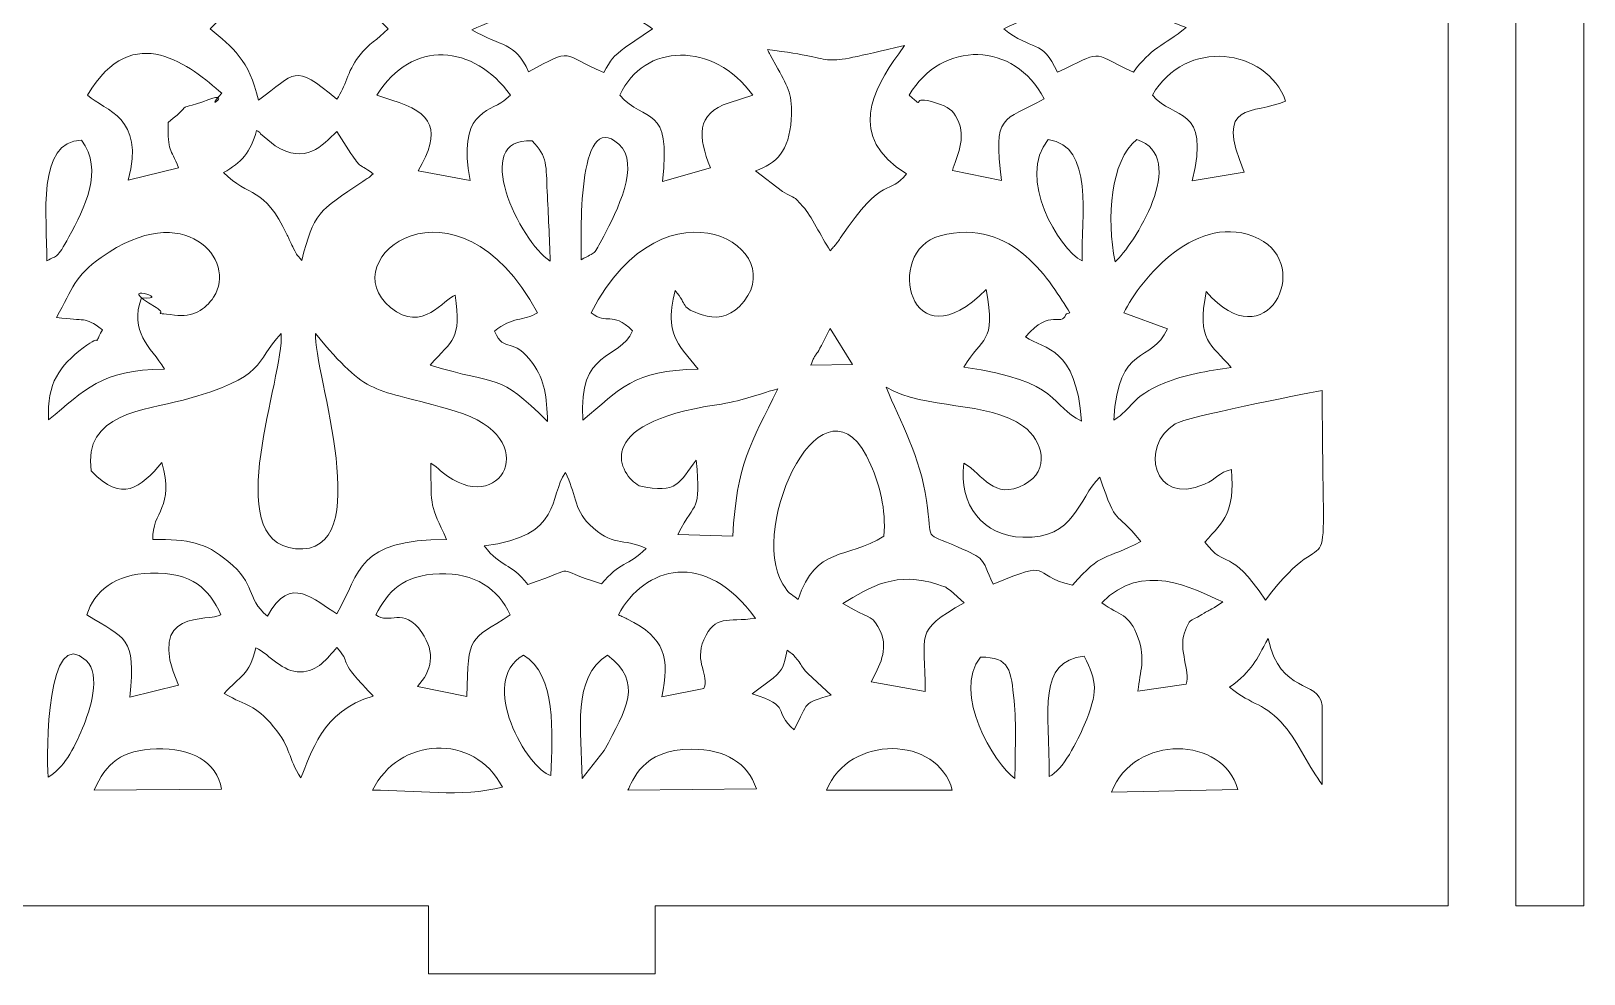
# Model space of a CAD drawing. Header units: millimetres. Extents: x -160 to 119, y -234 to 109.
# Drawn here: x 50.5 to 119, y -80.4 to -38.8 of the extents above; entities that cross this region are included whole.
import ezdxf

# ---------------------------------------------------------------- set-up
doc = ezdxf.new("R2010")
doc.units = ezdxf.units.MM
doc.header["$MEASUREMENT"] = 0
doc.layers.add('layer 1', color=7, linetype='Continuous')

msp = doc.modelspace()

# ---------------------------------------------------------------- linework, layer by layer
at = {"layer": 'layer 1', "color": 250, "lineweight": 20}
msp.add_open_spline([(-17.9581, 12.5532), (-17.9581, 12.5532), (119.0419, 12.5532), (119.0419, 12.5532), (119.0419, 12.5532), (119.0419, 12.5532), (119.0419, -77.4468), (119.0419, -77.4468), (119.0419, -77.4468), (119.0419, -77.4468), (116.0419, -77.4468), (116.0419, -77.4468), (116.0419, -77.4468), (116.0419, -77.4468), (116.0419, -32.5468), (116.0419, -32.5468), (116.0419, -32.5468), (116.0419, -32.5468), (113.0419, -32.5468), (113.0419, -32.5468), (113.0419, -32.5468), (113.0419, -32.5468), (113.0419, -77.4468), (113.0419, -77.4468), (113.0419, -77.4468), (113.0419, -77.4468), (78.0419, -77.4468), (78.0419, -77.4468), (78.0419, -77.4468), (78.0419, -77.4468), (78.0419, -80.4468), (78.0419, -80.4468), (78.0419, -80.4468), (78.0419, -80.4468), (68.0419, -80.4468), (68.0419, -80.4468), (68.0419, -80.4468), (68.0419, -80.4468), (68.0419, -77.4468), (68.0419, -77.4468), (68.0419, -77.4468), (68.0419, -77.4468), (33.0419, -77.4468), (33.0419, -77.4468), (33.0419, -77.4468), (33.0419, -77.4468), (33.0419, -80.4468), (33.0419, -80.4468), (33.0419, -80.4468), (33.0419, -80.4468), (23.0419, -80.4468), (23.0419, -80.4468), (23.0419, -80.4468), (23.0419, -80.4468), (23.0419, -77.4468), (23.0419, -77.4468), (23.0419, -77.4468), (23.0419, -77.4468), (-11.9581, -77.4468), (-11.9581, -77.4468), (-11.9581, -77.4468), (-11.9581, -77.4468), (-11.9581, -32.5468), (-11.9581, -32.5468), (-11.9581, -32.5468), (-11.9581, -32.5468), (-14.9581, -32.5468), (-14.9581, -32.5468), (-14.9581, -32.5468), (-14.9581, -32.5468), (-14.9581, -77.4468), (-14.9581, -77.4468), (-14.9581, -77.4468), (-14.9581, -77.4468), (-17.9581, -77.4468), (-17.9581, -77.4468), (-17.9581, -77.4468), (-17.9581, -77.4468), (-17.9581, 12.5532), (-17.9581, 12.5532)], degree=3, knots=[0, 0, 0, 0, 0.047619, 0.047619, 0.047619, 0.047619, 0.0952381, 0.0952381, 0.0952381, 0.0952381, 0.1428571, 0.1428571, 0.1428571, 0.1428571, 0.1904762, 0.1904762, 0.1904762, 0.1904762, 0.2380952, 0.2380952, 0.2380952, 0.2380952, 0.2857143, 0.2857143, 0.2857143, 0.2857143, 0.3333333, 0.3333333, 0.3333333, 0.3333333, 0.3809524, 0.3809524, 0.3809524, 0.3809524, 0.4285714, 0.4285714, 0.4285714, 0.4285714, 0.4761905, 0.4761905, 0.4761905, 0.4761905, 0.5238095, 0.5238095, 0.5238095, 0.5238095, 0.5714286, 0.5714286, 0.5714286, 0.5714286, 0.6190476, 0.6190476, 0.6190476, 0.6190476, 0.6666667, 0.6666667, 0.6666667, 0.6666667, 0.7142857, 0.7142857, 0.7142857, 0.7142857, 0.7619048, 0.7619048, 0.7619048, 0.7619048, 0.8095238, 0.8095238, 0.8095238, 0.8095238, 0.8571429, 0.8571429, 0.8571429, 0.8571429, 0.9047619, 0.9047619, 0.9047619, 0.9047619, 1, 1, 1, 1], dxfattribs=at)
at = {"layer": 'layer 1', "color": 7, "lineweight": 9}
for points, knots in [([(58.3909, -38.7143), (59.3797, -39.5377), (60.1278, -40.1057), (60.5241, -41.8639), (60.5241, -41.8639), (62.205, -40.6815), (62.025, -40.1956), (63.9916, -41.8292), (63.9916, -41.8292), (64.3894, -41.2559), (64.4432, -40.6184), (64.9532, -39.9455), (64.9532, -39.9455), (65.4505, -39.2894), (65.7397, -39.2659), (66.2522, -38.7143), (66.2522, -38.7143), (65.4157, -37.8293), (65.5967, -38.5404), (64.8394, -37.3288), (64.8394, -37.3288), (64.5038, -36.792), (64.3025, -36.1686), (63.9916, -35.6376), (63.9916, -35.6376), (62.0465, -36.9995), (62.5493, -36.962), (60.4333, -35.661), (60.4333, -35.661), (60.1873, -37.2468), (59.2898, -37.863), (58.3909, -38.7143)], [0, 0, 0, 0, 0.1111111, 0.1111111, 0.1111111, 0.1111111, 0.2222222, 0.2222222, 0.2222222, 0.2222222, 0.3333333, 0.3333333, 0.3333333, 0.3333333, 0.4444444, 0.4444444, 0.4444444, 0.4444444, 0.5555556, 0.5555556, 0.5555556, 0.5555556, 0.6666667, 0.6666667, 0.6666667, 0.6666667, 0.7777778, 0.7777778, 0.7777778, 0.7777778, 1, 1, 1, 1]), ([(72.4492, -40.6174), (74.4647, -39.5297), (73.8616, -39.8131), (75.7682, -40.6535), (75.7682, -40.6535), (76.1135, -40.0684), (76.1504, -39.9624), (76.736, -39.523), (76.736, -39.523), (76.736, -39.523), (77.9284, -38.7143), (77.9284, -38.7143), (77.9284, -38.7143), (76.7655, -37.949), (76.3213, -38.015), (75.6052, -36.9223), (75.6052, -36.9223), (74.4478, -37.6575), (73.897, -38.2858), (72.5331, -36.9403), (72.5331, -36.9403), (71.9193, -37.9002), (71.211, -38.2487), (69.9447, -38.7591), (69.9447, -38.7591), (71.2496, -39.523), (71.8712, -39.289), (72.4492, -40.6174)], [0, 0, 0, 0, 0.125, 0.125, 0.125, 0.125, 0.25, 0.25, 0.25, 0.25, 0.375, 0.375, 0.375, 0.375, 0.5, 0.5, 0.5, 0.5, 0.625, 0.625, 0.625, 0.625, 0.75, 0.75, 0.75, 0.75, 1, 1, 1, 1]), ([(95.7993, -40.6393), (97.8647, -39.6983), (97.1177, -39.667), (99.1525, -40.6379), (99.1525, -40.6379), (99.9094, -39.5691), (100.4823, -39.4641), (101.4789, -38.664), (101.4789, -38.664), (99.8855, -38.0369), (99.941, -38.1516), (98.9754, -36.9282), (98.9754, -36.9282), (97.9587, -37.9274), (97.0422, -38.0589), (95.941, -36.9359), (95.941, -36.9359), (95.0366, -38.2671), (94.7044, -38.0695), (93.4353, -38.7143), (93.4353, -38.7143), (94.6816, -39.7608), (95.1215, -39.1048), (95.7993, -40.6393)], [0, 0, 0, 0, 0.1428571, 0.1428571, 0.1428571, 0.1428571, 0.2857143, 0.2857143, 0.2857143, 0.2857143, 0.4285714, 0.4285714, 0.4285714, 0.4285714, 0.5714286, 0.5714286, 0.5714286, 0.5714286, 0.7142857, 0.7142857, 0.7142857, 0.7142857, 1, 1, 1, 1]), ([(52.9884, -41.6488), (53.7692, -42.3712), (55.537, -42.5869), (54.778, -45.4049), (54.778, -45.4049), (54.778, -45.4049), (57.0047, -44.85), (57.0047, -44.85), (57.0047, -44.85), (56.6261, -43.9495), (56.5401, -44.1932), (56.5356, -42.8546), (56.5356, -42.8546), (57.9331, -41.767), (56.5024, -42.4977), (58.3311, -41.8439), (58.3311, -41.8439), (59.4272, -41.4521), (58.0375, -42.4892), (58.9159, -41.561), (58.9159, -41.561), (57.5611, -40.4153), (54.9988, -38.2116), (52.9884, -41.6488)], [0, 0, 0, 0, 0.1428571, 0.1428571, 0.1428571, 0.1428571, 0.2857143, 0.2857143, 0.2857143, 0.2857143, 0.4285714, 0.4285714, 0.4285714, 0.4285714, 0.5714286, 0.5714286, 0.5714286, 0.5714286, 0.7142857, 0.7142857, 0.7142857, 0.7142857, 1, 1, 1, 1]), ([(66.4103, -41.8626), (68.2632, -42.4141), (68.6235, -43.2276), (67.5731, -44.9845), (67.5731, -44.9845), (67.5731, -44.9845), (69.8787, -45.412), (69.8787, -45.412), (69.8787, -45.412), (69.297, -42.4357), (70.6588, -42.3903), (71.367, -41.9001), (71.367, -41.9001), (71.367, -41.9001), (71.6541, -41.6488), (71.6541, -41.6488), (71.6541, -41.6488), (70.0419, -39.417), (67.3032, -39.1379), (65.754, -41.6488), (65.754, -41.6488), (65.754, -41.6488), (66.4103, -41.8626), (66.4103, -41.8626)], [0, 0, 0, 0, 0.1428571, 0.1428571, 0.1428571, 0.1428571, 0.2857143, 0.2857143, 0.2857143, 0.2857143, 0.4285714, 0.4285714, 0.4285714, 0.4285714, 0.5714286, 0.5714286, 0.5714286, 0.5714286, 0.7142857, 0.7142857, 0.7142857, 0.7142857, 1, 1, 1, 1]), ([(76.4826, -41.6488), (77.5915, -42.9298), (78.7744, -41.9842), (78.3577, -45.4597), (78.3577, -45.4597), (78.3577, -45.4597), (80.483, -44.85), (80.483, -44.85), (80.483, -44.85), (79.9277, -43.5075), (79.8369, -42.466), (81.3036, -41.9805), (81.3036, -41.9805), (81.3036, -41.9805), (82.3456, -41.6488), (82.3456, -41.6488), (82.3456, -41.6488), (80.6347, -39.2609), (77.5256, -39.3287), (76.4826, -41.6488)], [0, 0, 0, 0, 0.1666667, 0.1666667, 0.1666667, 0.1666667, 0.3333333, 0.3333333, 0.3333333, 0.3333333, 0.5, 0.5, 0.5, 0.5, 0.6666667, 0.6666667, 0.6666667, 0.6666667, 1, 1, 1, 1]), ([(89.133, -45.1167), (86.4838, -43.4892), (87.6635, -41.366), (88.7946, -39.8266), (88.7946, -39.8266), (88.7946, -39.8266), (89.0502, -39.4487), (89.0502, -39.4487), (89.0502, -39.4487), (84.6839, -40.4895), (86.6257, -40.0541), (82.9953, -39.6378), (82.9953, -39.6378), (83.0307, -39.7151), (83.0815, -39.806), (83.1129, -39.8639), (83.1129, -39.8639), (83.1129, -39.8639), (83.456, -40.4838), (83.456, -40.4838), (83.456, -40.4838), (83.926, -41.3339), (84.1161, -41.6253), (84.0478, -42.7201), (84.0478, -42.7201), (83.961, -44.1114), (83.3897, -44.6767), (82.4632, -44.9915), (82.4632, -44.9915), (82.4632, -44.9915), (83.6681, -45.9064), (83.6681, -45.9064), (83.6681, -45.9064), (84.3071, -46.2937), (84.0731, -46.0116), (84.5765, -46.5753), (84.5765, -46.5753), (84.9254, -46.9662), (85.3648, -47.8822), (85.7632, -48.517), (85.7632, -48.517), (85.8082, -48.4806), (85.8614, -48.4164), (85.8823, -48.3908), (85.8823, -48.3908), (85.9033, -48.3649), (85.9726, -48.2923), (85.998, -48.2592), (85.998, -48.2592), (86.1479, -48.0641), (86.0889, -48.1462), (86.2106, -47.9644), (86.2106, -47.9644), (88.1541, -45.0593), (88.4059, -46.1178), (89.133, -45.1167)], [0, 0, 0, 0, 0.0666667, 0.0666667, 0.0666667, 0.0666667, 0.1333333, 0.1333333, 0.1333333, 0.1333333, 0.2, 0.2, 0.2, 0.2, 0.2666667, 0.2666667, 0.2666667, 0.2666667, 0.3333333, 0.3333333, 0.3333333, 0.3333333, 0.4, 0.4, 0.4, 0.4, 0.4666667, 0.4666667, 0.4666667, 0.4666667, 0.5333333, 0.5333333, 0.5333333, 0.5333333, 0.6, 0.6, 0.6, 0.6, 0.6666667, 0.6666667, 0.6666667, 0.6666667, 0.7333333, 0.7333333, 0.7333333, 0.7333333, 0.8, 0.8, 0.8, 0.8, 0.8666667, 0.8666667, 0.8666667, 0.8666667, 1, 1, 1, 1]), ([(89.2495, -41.6488), (90.0941, -42.3832), (89.1379, -41.5642), (90.4617, -42.0006), (90.4617, -42.0006), (90.985, -42.1732), (91.1802, -42.3011), (91.3756, -42.6884), (91.3756, -42.6884), (91.8267, -43.5829), (91.3101, -44.3778), (91.1701, -44.9697), (91.1701, -44.9697), (91.1701, -44.9697), (93.3311, -45.4209), (93.3311, -45.4209), (93.3311, -45.4209), (92.9601, -42.4415), (93.3655, -42.8227), (95.2168, -41.8105), (95.2168, -41.8105), (93.9058, -39.2701), (90.7058, -39.197), (89.2495, -41.6488)], [0, 0, 0, 0, 0.1428571, 0.1428571, 0.1428571, 0.1428571, 0.2857143, 0.2857143, 0.2857143, 0.2857143, 0.4285714, 0.4285714, 0.4285714, 0.4285714, 0.5714286, 0.5714286, 0.5714286, 0.5714286, 0.7142857, 0.7142857, 0.7142857, 0.7142857, 1, 1, 1, 1]), ([(104.0487, -45.0415), (102.6891, -41.8607), (104.4329, -42.531), (105.874, -41.9155), (105.874, -41.9155), (105.0302, -39.5508), (101.4371, -39.1089), (99.9912, -41.6488), (99.9912, -41.6488), (100.9412, -42.7723), (102.5597, -42.0776), (101.7536, -45.4291), (101.7536, -45.4291), (101.7536, -45.4291), (104.0487, -45.0415), (104.0487, -45.0415)], [0, 0, 0, 0, 0.2, 0.2, 0.2, 0.2, 0.4, 0.4, 0.4, 0.4, 0.6, 0.6, 0.6, 0.6, 1, 1, 1, 1]), ([(74.7783, -48.9167), (75.4462, -48.5333), (75.2995, -48.7753), (75.7692, -47.8782), (75.7692, -47.8782), (76.3326, -46.8021), (77.4198, -44.6859), (76.436, -43.8085), (76.436, -43.8085), (74.5677, -42.1423), (74.7747, -48.0899), (74.7783, -48.9167)], [0, 0, 0, 0, 0.25, 0.25, 0.25, 0.25, 0.5, 0.5, 0.5, 0.5, 1, 1, 1, 1]), ([(51.1851, -48.968), (51.6823, -48.6726), (51.6001, -48.9221), (52.1633, -47.8982), (52.1633, -47.8982), (52.8448, -46.6592), (53.7108, -44.9645), (52.7208, -43.6362), (52.7208, -43.6362), (50.7103, -43.6679), (51.2046, -47.0597), (51.1851, -48.968)], [0, 0, 0, 0, 0.25, 0.25, 0.25, 0.25, 0.5, 0.5, 0.5, 0.5, 1, 1, 1, 1]), ([(65.5873, -45.1167), (64.8134, -44.5746), (65.1, -44.9052), (64.6091, -44.2203), (64.6091, -44.2203), (64.6091, -44.2203), (63.9916, -43.2475), (63.9916, -43.2475), (63.9916, -43.2475), (63.3363, -43.8887), (62.6072, -44.7263), (61.2603, -43.8814), (61.2603, -43.8814), (61.2603, -43.8814), (60.6139, -43.3575), (60.6139, -43.3575), (60.6139, -43.3575), (60.5861, -43.2606), (60.507, -43.2556), (60.4478, -43.2119), (60.4478, -43.2119), (60.1893, -44.1565), (59.7665, -44.6441), (58.9884, -45.0658), (58.9884, -45.0658), (60.1122, -46.209), (60.7584, -45.606), (61.8011, -47.8299), (61.8011, -47.8299), (61.8372, -47.9071), (62.0156, -48.3023), (62.0648, -48.3913), (62.0648, -48.3913), (62.29, -48.7994), (62.179, -48.6506), (62.4434, -48.9414), (62.4434, -48.9414), (62.9673, -46.8476), (63.1638, -46.7733), (65.131, -45.4622), (65.131, -45.4622), (65.4829, -45.2277), (65.42, -45.2865), (65.5873, -45.1167)], [0, 0, 0, 0, 0.0833333, 0.0833333, 0.0833333, 0.0833333, 0.1666667, 0.1666667, 0.1666667, 0.1666667, 0.25, 0.25, 0.25, 0.25, 0.3333333, 0.3333333, 0.3333333, 0.3333333, 0.4166667, 0.4166667, 0.4166667, 0.4166667, 0.5, 0.5, 0.5, 0.5, 0.5833333, 0.5833333, 0.5833333, 0.5833333, 0.6666667, 0.6666667, 0.6666667, 0.6666667, 0.75, 0.75, 0.75, 0.75, 0.8333333, 0.8333333, 0.8333333, 0.8333333, 1, 1, 1, 1]), ([(72.6042, -43.6661), (69.8567, -43.4894), (72.0551, -48.1094), (73.4067, -48.9736), (73.4067, -48.9736), (73.3736, -47.9357), (73.3252, -46.9383), (73.2741, -45.9054), (73.2741, -45.9054), (73.2182, -44.7742), (73.313, -44.3711), (72.6042, -43.6661)], [0, 0, 0, 0, 0.25, 0.25, 0.25, 0.25, 0.5, 0.5, 0.5, 0.5, 1, 1, 1, 1]), ([(95.3941, -43.6067), (93.987, -45.3005), (95.8539, -48.4331), (96.8897, -48.9701), (96.8897, -48.9701), (96.8417, -47.0324), (97.4283, -43.8814), (95.3941, -43.6067)], [0, 0, 0, 0, 0.3333333, 0.3333333, 0.3333333, 0.3333333, 1, 1, 1, 1]), ([(98.3453, -49.002), (99.1267, -48.3316), (101.6618, -44.3765), (99.3042, -43.6059), (99.3042, -43.6059), (98.1399, -44.536), (97.9491, -47.0912), (98.3453, -49.002)], [0, 0, 0, 0, 0.3333333, 0.3333333, 0.3333333, 0.3333333, 1, 1, 1, 1]), ([(68.1016, -53.5658), (71.2023, -54.5235), (71.0648, -53.8181), (73.2896, -56.0593), (73.2896, -56.0593), (73.2624, -54.9842), (73.1618, -54.2303), (72.6435, -53.4974), (72.6435, -53.4974), (71.7713, -52.264), (71.3908, -53.0866), (70.9507, -52.0696), (70.9507, -52.0696), (71.7248, -51.4144), (72.2334, -51.6371), (72.8447, -51.2524), (72.8447, -51.2524), (69.2681, -44.6446), (63.7194, -48.8694), (66.3636, -51.0295), (66.3636, -51.0295), (67.7744, -52.182), (68.7186, -50.6316), (69.2193, -50.4763), (69.2193, -50.4763), (69.4739, -52.4793), (69.13, -52.4217), (68.1016, -53.5658)], [0, 0, 0, 0, 0.125, 0.125, 0.125, 0.125, 0.25, 0.25, 0.25, 0.25, 0.375, 0.375, 0.375, 0.375, 0.5, 0.5, 0.5, 0.5, 0.625, 0.625, 0.625, 0.625, 0.75, 0.75, 0.75, 0.75, 1, 1, 1, 1]), ([(79.2884, -52.957), (78.6163, -52.0437), (78.6784, -51.3367), (78.9205, -50.2655), (78.9205, -50.2655), (79.5059, -50.9485), (79.1119, -51.0177), (80.1172, -51.3497), (80.1172, -51.3497), (80.6927, -51.5396), (81.2641, -51.4631), (81.7605, -50.9728), (81.7605, -50.9728), (84.2748, -48.4897), (78.4978, -44.9161), (75.2132, -51.2524), (75.2132, -51.2524), (75.9415, -51.8522), (76.0914, -51.1216), (77.0436, -52.0526), (77.0436, -52.0526), (76.4496, -53.3907), (74.6284, -52.8157), (74.8536, -55.999), (74.8536, -55.999), (76.4848, -54.6207), (77.0464, -53.8004), (79.9439, -53.7396), (79.9439, -53.7396), (79.9439, -53.7396), (79.2884, -52.957), (79.2884, -52.957)], [0, 0, 0, 0, 0.1111111, 0.1111111, 0.1111111, 0.1111111, 0.2222222, 0.2222222, 0.2222222, 0.2222222, 0.3333333, 0.3333333, 0.3333333, 0.3333333, 0.4444444, 0.4444444, 0.4444444, 0.4444444, 0.5555556, 0.5555556, 0.5555556, 0.5555556, 0.6666667, 0.6666667, 0.6666667, 0.6666667, 0.7777778, 0.7777778, 0.7777778, 0.7777778, 1, 1, 1, 1]), ([(55.3714, -50.5943), (56.887, -50.7286), (53.9513, -49.8163), (56.0063, -51.0238), (56.0063, -51.0238), (56.6122, -51.3797), (55.6208, -51.218), (56.8274, -51.361), (56.8274, -51.361), (57.6328, -51.4564), (58.182, -51.1251), (58.5499, -50.5656), (58.5499, -50.5656), (59.6121, -48.9501), (57.2937, -46.1576), (53.5916, -48.8106), (53.5916, -48.8106), (52.3992, -49.6651), (52.3428, -50.1476), (51.6126, -51.4581), (51.6126, -51.4581), (52.9375, -51.6643), (52.7732, -51.3693), (53.6389, -52.0058), (53.6389, -52.0058), (53.1531, -52.9182), (53.7442, -52.074), (52.7916, -52.8029), (52.7916, -52.8029), (51.7383, -53.6089), (51.1956, -54.3398), (51.26, -55.9872), (51.26, -55.9872), (52.8761, -54.654), (53.5454, -53.7847), (56.3779, -53.7386), (56.3779, -53.7386), (55.7593, -52.7371), (54.7998, -52.1191), (55.3714, -50.5943)], [0, 0, 0, 0, 0.0909091, 0.0909091, 0.0909091, 0.0909091, 0.1818182, 0.1818182, 0.1818182, 0.1818182, 0.2727273, 0.2727273, 0.2727273, 0.2727273, 0.3636364, 0.3636364, 0.3636364, 0.3636364, 0.4545455, 0.4545455, 0.4545455, 0.4545455, 0.5454545, 0.5454545, 0.5454545, 0.5454545, 0.6363636, 0.6363636, 0.6363636, 0.6363636, 0.7272727, 0.7272727, 0.7272727, 0.7272727, 0.8181818, 0.8181818, 0.8181818, 0.8181818, 1, 1, 1, 1]), ([(96.3483, -51.2524), (95.5251, -49.9778), (93.8865, -46.9881), (90.618, -47.861), (90.618, -47.861), (88.0916, -48.5356), (89.287, -53.6709), (92.6544, -50.2321), (92.6544, -50.2321), (93.1018, -52.6577), (92.4712, -52.2873), (91.6669, -53.6529), (91.6669, -53.6529), (96.0206, -54.2747), (95.4763, -55.4076), (96.8631, -56.0358), (96.8631, -56.0358), (96.6176, -52.7604), (95.2654, -52.9024), (94.3838, -52.3194), (94.3838, -52.3194), (95.5272, -51.0088), (95.948, -51.9131), (96.1666, -51.3375), (96.1666, -51.3375), (96.1964, -51.2588), (96.2964, -51.2946), (96.3483, -51.2524)], [0, 0, 0, 0, 0.125, 0.125, 0.125, 0.125, 0.25, 0.25, 0.25, 0.25, 0.375, 0.375, 0.375, 0.375, 0.5, 0.5, 0.5, 0.5, 0.625, 0.625, 0.625, 0.625, 0.75, 0.75, 0.75, 0.75, 1, 1, 1, 1]), ([(102.3694, -50.3213), (105.0374, -53.4186), (107.0954, -49.1509), (104.6827, -47.9853), (104.6827, -47.9853), (102.0012, -46.69), (99.4566, -49.7729), (98.7351, -51.2524), (98.7351, -51.2524), (98.7351, -51.2524), (100.651, -51.9638), (100.651, -51.9638), (100.651, -51.9638), (99.9503, -53.5619), (98.4943, -52.5203), (98.2856, -55.9906), (98.2856, -55.9906), (99.1379, -55.4896), (98.9915, -54.9859), (100.5367, -54.3503), (100.5367, -54.3503), (101.3691, -54.0079), (102.4291, -53.8114), (103.4742, -53.6737), (103.4742, -53.6737), (102.5695, -52.6201), (101.9307, -52.5277), (102.3694, -50.3213)], [0, 0, 0, 0, 0.125, 0.125, 0.125, 0.125, 0.25, 0.25, 0.25, 0.25, 0.375, 0.375, 0.375, 0.375, 0.5, 0.5, 0.5, 0.5, 0.625, 0.625, 0.625, 0.625, 0.75, 0.75, 0.75, 0.75, 1, 1, 1, 1]), ([(85.7632, -51.9482), (85.6054, -52.2579), (85.5128, -52.4704), (85.3843, -52.7019), (85.3843, -52.7019), (84.9896, -53.4125), (85.1862, -52.9003), (84.9106, -53.5744), (84.9106, -53.5744), (84.9106, -53.5744), (86.756, -53.5377), (86.756, -53.5377), (86.756, -53.5377), (86.756, -53.5377), (85.7632, -51.9482), (85.7632, -51.9482)], [0, 0, 0, 0, 0.2, 0.2, 0.2, 0.2, 0.4, 0.4, 0.4, 0.4, 0.6, 0.6, 0.6, 0.6, 1, 1, 1, 1]), ([(63.0425, -52.1661), (62.9532, -53.8063), (65.8493, -62.0312), (62.1636, -61.6722), (62.1636, -61.6722), (58.7618, -61.3408), (61.6826, -54.064), (61.5319, -52.172), (61.5319, -52.172), (60.3098, -53.4662), (60.9795, -54.0752), (57.1997, -55.1095), (57.1997, -55.1095), (55.4924, -55.5767), (52.7832, -55.6922), (53.1462, -58.2382), (53.1462, -58.2382), (54.5098, -59.6833), (55.3225, -58.9724), (56.2681, -57.8643), (56.2681, -57.8643), (56.8487, -59.8512), (55.8176, -60.0306), (55.8665, -61.2676), (55.8665, -61.2676), (57.4675, -61.2635), (58.1438, -61.3769), (59.177, -62.2195), (59.177, -62.2195), (60.4758, -63.2786), (59.9225, -63.8024), (60.9271, -64.653), (60.9271, -64.653), (61.933, -62.7406), (63.0088, -63.9712), (63.9916, -64.553), (63.9916, -64.553), (65.066, -62.6408), (64.8582, -61.2822), (68.834, -61.2608), (68.834, -61.2608), (68.112, -59.7084), (68.1453, -59.9178), (68.1434, -57.8934), (68.1434, -57.8934), (68.4736, -58.1132), (68.3466, -58.0473), (68.645, -58.2946), (68.645, -58.2946), (71.1786, -60.3956), (73.2321, -56.7771), (69.2137, -55.5968), (69.2137, -55.5968), (65.4404, -54.4885), (65.4281, -55.0494), (63.0425, -52.1661)], [0, 0, 0, 0, 0.0666667, 0.0666667, 0.0666667, 0.0666667, 0.1333333, 0.1333333, 0.1333333, 0.1333333, 0.2, 0.2, 0.2, 0.2, 0.2666667, 0.2666667, 0.2666667, 0.2666667, 0.3333333, 0.3333333, 0.3333333, 0.3333333, 0.4, 0.4, 0.4, 0.4, 0.4666667, 0.4666667, 0.4666667, 0.4666667, 0.5333333, 0.5333333, 0.5333333, 0.5333333, 0.6, 0.6, 0.6, 0.6, 0.6666667, 0.6666667, 0.6666667, 0.6666667, 0.7333333, 0.7333333, 0.7333333, 0.7333333, 0.8, 0.8, 0.8, 0.8, 0.8666667, 0.8666667, 0.8666667, 0.8666667, 1, 1, 1, 1]), ([(84.3494, -63.9125), (85.1489, -61.5334), (86.4774, -62.1602), (88.1424, -61.1226), (88.1424, -61.1226), (88.2304, -59.9089), (87.9473, -58.8619), (87.5646, -57.9777), (87.5646, -57.9777), (85.5575, -53.3393), (82.0983, -60.6981), (83.6837, -63.2356), (83.6837, -63.2356), (83.9828, -63.7142), (83.942, -63.5796), (84.3494, -63.9125)], [0, 0, 0, 0, 0.2, 0.2, 0.2, 0.2, 0.4, 0.4, 0.4, 0.4, 0.6, 0.6, 0.6, 0.6, 1, 1, 1, 1]), ([(81.4699, -61.1164), (81.6264, -57.9457), (82.2723, -57.0403), (83.4569, -54.6103), (83.4569, -54.6103), (82.3805, -54.9202), (81.8924, -55.1489), (80.7618, -55.3171), (80.7618, -55.3171), (75.1065, -56.1585), (76.502, -58.4463), (77.3281, -58.8897), (77.3281, -58.8897), (79.0644, -59.2837), (79.0882, -58.7389), (79.8583, -57.7632), (79.8583, -57.7632), (80.049, -60.1785), (79.854, -59.4269), (79.0485, -61.0408), (79.0485, -61.0408), (79.0485, -61.0408), (81.4699, -61.1164), (81.4699, -61.1164)], [0, 0, 0, 0, 0.1428571, 0.1428571, 0.1428571, 0.1428571, 0.2857143, 0.2857143, 0.2857143, 0.2857143, 0.4285714, 0.4285714, 0.4285714, 0.4285714, 0.5714286, 0.5714286, 0.5714286, 0.5714286, 0.7142857, 0.7142857, 0.7142857, 0.7142857, 1, 1, 1, 1]), ([(88.2388, -54.54), (88.8529, -56.0406), (89.7471, -57.6285), (90.0229, -59.547), (90.0229, -59.547), (90.2942, -61.4339), (89.8458, -60.9166), (91.3927, -61.5928), (91.3927, -61.5928), (92.6342, -62.1355), (92.4185, -62.013), (92.9568, -63.2318), (92.9568, -63.2318), (95.7403, -62.1012), (94.4486, -62.804), (96.464, -63.2866), (96.464, -63.2866), (97.78, -61.7554), (97.8725, -62.2178), (99.4812, -61.3536), (99.4812, -61.3536), (98.2447, -59.8181), (98.4807, -60.8577), (97.6686, -58.5132), (97.6686, -58.5132), (96.6944, -59.4796), (96.5813, -61.2493), (94.2703, -61.1697), (94.2703, -61.1697), (92.5384, -61.1101), (91.4109, -59.7568), (91.6732, -57.9014), (91.6732, -57.9014), (92.5204, -58.3806), (92.9732, -59.5672), (94.3423, -58.8364), (94.3423, -58.8364), (95.5061, -58.2153), (95.1533, -56.8877), (94.3077, -56.277), (94.3077, -56.277), (92.7092, -55.1226), (89.9601, -55.5599), (88.2388, -54.54)], [0, 0, 0, 0, 0.0833333, 0.0833333, 0.0833333, 0.0833333, 0.1666667, 0.1666667, 0.1666667, 0.1666667, 0.25, 0.25, 0.25, 0.25, 0.3333333, 0.3333333, 0.3333333, 0.3333333, 0.4166667, 0.4166667, 0.4166667, 0.4166667, 0.5, 0.5, 0.5, 0.5, 0.5833333, 0.5833333, 0.5833333, 0.5833333, 0.6666667, 0.6666667, 0.6666667, 0.6666667, 0.75, 0.75, 0.75, 0.75, 0.8333333, 0.8333333, 0.8333333, 0.8333333, 1, 1, 1, 1]), ([(107.4913, -54.6942), (106.4456, -54.8738), (101.524, -55.8512), (100.9981, -56.1643), (100.9981, -56.1643), (99.4249, -57.1006), (100.003, -59.8238), (102.2911, -58.8274), (102.2911, -58.8274), (102.8558, -58.5814), (102.9124, -58.3036), (103.4829, -58.1827), (103.4829, -58.1827), (103.6121, -60.1245), (103.1899, -60.3823), (102.3086, -61.3811), (102.3086, -61.3811), (103.2543, -62.6494), (103.3697, -61.516), (104.9865, -63.9499), (104.9865, -63.9499), (108.1154, -59.6991), (107.4908, -64.8641), (107.4913, -54.6942)], [0, 0, 0, 0, 0.1428571, 0.1428571, 0.1428571, 0.1428571, 0.2857143, 0.2857143, 0.2857143, 0.2857143, 0.4285714, 0.4285714, 0.4285714, 0.4285714, 0.5714286, 0.5714286, 0.5714286, 0.5714286, 0.7142857, 0.7142857, 0.7142857, 0.7142857, 1, 1, 1, 1]), ([(75.674, -63.2213), (76.4552, -62.2654), (76.8397, -62.4464), (77.6478, -61.6561), (77.6478, -61.6561), (76.6078, -61.1846), (76.1372, -61.5996), (75.136, -60.599), (75.136, -60.599), (74.4366, -59.8999), (74.5382, -59.1992), (74.0809, -58.3132), (74.0809, -58.3132), (73.3226, -59.3783), (73.9937, -61.1201), (70.4936, -61.549), (70.4936, -61.549), (71.2628, -62.5541), (71.6188, -62.2272), (72.4153, -63.2495), (72.4153, -63.2495), (74.9017, -62.4223), (73.3095, -62.5271), (75.674, -63.2213)], [0, 0, 0, 0, 0.1428571, 0.1428571, 0.1428571, 0.1428571, 0.2857143, 0.2857143, 0.2857143, 0.2857143, 0.4285714, 0.4285714, 0.4285714, 0.4285714, 0.5714286, 0.5714286, 0.5714286, 0.5714286, 0.7142857, 0.7142857, 0.7142857, 0.7142857, 1, 1, 1, 1]), ([(76.7959, -64.7682), (78.5275, -65.6423), (78.6702, -66.4641), (78.3395, -68.2195), (78.3395, -68.2195), (78.3395, -68.2195), (80.1876, -67.846), (80.1876, -67.846), (80.1876, -67.846), (80.4543, -67.2413), (79.7498, -66.6982), (80.1932, -65.6909), (80.1932, -65.6909), (80.6904, -64.5613), (81.2081, -64.927), (82.4674, -64.747), (82.4674, -64.747), (80.2479, -61.6728), (77.5713, -62.4499), (76.4157, -64.5906), (76.4157, -64.5906), (76.4777, -64.6241), (76.5657, -64.6583), (76.6078, -64.6788), (76.6078, -64.6788), (76.6494, -64.6991), (76.7454, -64.7428), (76.7959, -64.7682)], [0, 0, 0, 0, 0.125, 0.125, 0.125, 0.125, 0.25, 0.25, 0.25, 0.25, 0.375, 0.375, 0.375, 0.375, 0.5, 0.5, 0.5, 0.5, 0.625, 0.625, 0.625, 0.625, 0.75, 0.75, 0.75, 0.75, 1, 1, 1, 1]), ([(101.4831, -67.6472), (101.6843, -67.0792), (101.1252, -66.1377), (101.4105, -65.3883), (101.4105, -65.3883), (101.69, -64.6544), (101.576, -64.9569), (102.1774, -64.5765), (102.1774, -64.5765), (102.4727, -64.3897), (102.3914, -64.4693), (102.7256, -64.2699), (102.7256, -64.2699), (102.7256, -64.2699), (103.0952, -64.0203), (103.0952, -64.0203), (103.0952, -64.0203), (101.7156, -63.3926), (99.564, -62.2119), (97.7541, -64.0571), (97.7541, -64.0571), (98.551, -64.6465), (98.9757, -64.5094), (99.3653, -65.6195), (99.3653, -65.6195), (99.6896, -66.5434), (99.4544, -67.0579), (99.3505, -67.9569), (99.3505, -67.9569), (99.3505, -67.9569), (101.4831, -67.6472), (101.4831, -67.6472)], [0, 0, 0, 0, 0.1111111, 0.1111111, 0.1111111, 0.1111111, 0.2222222, 0.2222222, 0.2222222, 0.2222222, 0.3333333, 0.3333333, 0.3333333, 0.3333333, 0.4444444, 0.4444444, 0.4444444, 0.4444444, 0.5555556, 0.5555556, 0.5555556, 0.5555556, 0.6666667, 0.6666667, 0.6666667, 0.6666667, 0.7777778, 0.7777778, 0.7777778, 0.7777778, 1, 1, 1, 1]), ([(56.9931, -67.7023), (55.4958, -64.2342), (58.368, -64.9266), (58.8747, -64.5906), (58.8747, -64.5906), (58.3385, -63.4555), (57.6497, -62.7105), (55.767, -62.7533), (55.767, -62.7533), (54.1883, -62.7892), (53.2765, -63.5516), (52.9579, -64.5906), (52.9579, -64.5906), (54.6542, -65.688), (55.1437, -65.4966), (54.8434, -68.2246), (54.8434, -68.2246), (54.8434, -68.2246), (56.9931, -67.7023), (56.9931, -67.7023)], [0, 0, 0, 0, 0.1666667, 0.1666667, 0.1666667, 0.1666667, 0.3333333, 0.3333333, 0.3333333, 0.3333333, 0.5, 0.5, 0.5, 0.5, 0.6666667, 0.6666667, 0.6666667, 0.6666667, 1, 1, 1, 1]), ([(65.7162, -64.5906), (66.2915, -65.0634), (66.917, -64.1829), (67.7386, -65.3722), (67.7386, -65.3722), (68.3581, -66.2689), (68.1815, -67.0677), (67.5441, -67.7623), (67.5441, -67.7623), (67.5441, -67.7623), (69.723, -68.1952), (69.723, -68.1952), (69.723, -68.1952), (69.7925, -65.3923), (69.8362, -65.7775), (71.6438, -64.5906), (71.6438, -64.5906), (71.1119, -63.4368), (70.0862, -62.7306), (68.52, -62.7818), (68.52, -62.7818), (66.8829, -62.8353), (66.2431, -63.5605), (65.7162, -64.5906)], [0, 0, 0, 0, 0.1428571, 0.1428571, 0.1428571, 0.1428571, 0.2857143, 0.2857143, 0.2857143, 0.2857143, 0.4285714, 0.4285714, 0.4285714, 0.4285714, 0.5714286, 0.5714286, 0.5714286, 0.5714286, 0.7142857, 0.7142857, 0.7142857, 0.7142857, 1, 1, 1, 1]), ([(87.986, -65.3245), (88.355, -66.1721), (87.9346, -66.8257), (87.5767, -67.5468), (87.5767, -67.5468), (87.5767, -67.5468), (89.9651, -67.9773), (89.9651, -67.9773), (89.9651, -67.9773), (89.9918, -65.3814), (89.3847, -65.3756), (91.6811, -64.0571), (91.6811, -64.0571), (91.6811, -64.0571), (91.0795, -63.5158), (91.0795, -63.5158), (91.0795, -63.5158), (90.6776, -63.2616), (91.0553, -63.4439), (90.5235, -63.2577), (90.5235, -63.2577), (88.7415, -62.6341), (87.5137, -63.3518), (86.3254, -64.0946), (86.3254, -64.0946), (86.3254, -64.0946), (86.825, -64.3783), (86.825, -64.3783), (86.825, -64.3783), (87.4686, -64.7225), (87.69, -64.6447), (87.986, -65.3245)], [0, 0, 0, 0, 0.1111111, 0.1111111, 0.1111111, 0.1111111, 0.2222222, 0.2222222, 0.2222222, 0.2222222, 0.3333333, 0.3333333, 0.3333333, 0.3333333, 0.4444444, 0.4444444, 0.4444444, 0.4444444, 0.5555556, 0.5555556, 0.5555556, 0.5555556, 0.6666667, 0.6666667, 0.6666667, 0.6666667, 0.7777778, 0.7777778, 0.7777778, 0.7777778, 1, 1, 1, 1]), ([(51.2386, -71.7561), (51.9187, -71.3877), (52.3654, -70.5234), (52.7657, -69.591), (52.7657, -69.591), (53.0935, -68.8276), (53.5932, -67.23), (52.9263, -66.6057), (52.9263, -66.6057), (51.1792, -64.9707), (51.1704, -70.6695), (51.2386, -71.7561)], [0, 0, 0, 0, 0.25, 0.25, 0.25, 0.25, 0.5, 0.5, 0.5, 0.5, 1, 1, 1, 1]), ([(103.4004, -67.7918), (104.4317, -68.637), (104.9419, -68.4536), (105.8301, -69.5063), (105.8301, -69.5063), (106.4147, -70.1992), (106.9523, -71.4068), (107.4912, -72.0822), (107.4912, -72.0822), (107.4912, -72.0822), (107.4882, -68.592), (107.4882, -68.592), (107.4882, -68.592), (107.3119, -67.395), (105.6529, -68.1542), (105.0994, -65.6435), (105.0994, -65.6435), (104.5553, -66.6221), (104.4395, -67.0102), (103.4004, -67.7918)], [0, 0, 0, 0, 0.1666667, 0.1666667, 0.1666667, 0.1666667, 0.3333333, 0.3333333, 0.3333333, 0.3333333, 0.5, 0.5, 0.5, 0.5, 0.6666667, 0.6666667, 0.6666667, 0.6666667, 1, 1, 1, 1]), ([(62.4024, -71.7825), (62.8607, -70.7419), (63.3058, -68.8308), (65.594, -68.1845), (65.594, -68.1845), (65.5487, -68.1262), (65.477, -68.0602), (65.442, -68.0234), (65.442, -68.0234), (65.4076, -67.9872), (65.3339, -67.909), (65.2921, -67.8649), (65.2921, -67.8649), (64.0065, -66.5052), (64.647, -66.7681), (63.9916, -66.0337), (63.9916, -66.0337), (63.5402, -66.5283), (63.1714, -67.0897), (62.3752, -67.1125), (62.3752, -67.1125), (61.6051, -67.1345), (61.0426, -66.3653), (60.4146, -66.0458), (60.4146, -66.0458), (60.117, -67.2774), (59.7235, -67.2823), (59.0176, -68.0585), (59.0176, -68.0585), (60.0681, -68.685), (60.3191, -68.4954), (61.196, -69.5329), (61.196, -69.5329), (62.0091, -70.4948), (61.7933, -70.8934), (62.4024, -71.7825)], [0, 0, 0, 0, 0.1, 0.1, 0.1, 0.1, 0.2, 0.2, 0.2, 0.2, 0.3, 0.3, 0.3, 0.3, 0.4, 0.4, 0.4, 0.4, 0.5, 0.5, 0.5, 0.5, 0.6, 0.6, 0.6, 0.6, 0.7, 0.7, 0.7, 0.7, 0.8, 0.8, 0.8, 0.8, 1, 1, 1, 1]), ([(72.2224, -66.3773), (70.1768, -67.5344), (72.4127, -71.4348), (73.4418, -71.6846), (73.4418, -71.6846), (73.4951, -69.7978), (73.7024, -67.2203), (72.2224, -66.3773)], [0, 0, 0, 0, 0.3333333, 0.3333333, 0.3333333, 0.3333333, 1, 1, 1, 1]), ([(75.7969, -70.5887), (76.7597, -68.7397), (77.5417, -67.5886), (75.9395, -66.3747), (75.9395, -66.3747), (74.3783, -67.3266), (74.7627, -69.7233), (74.8236, -71.8144), (74.8236, -71.8144), (74.8236, -71.8144), (75.7969, -70.5887), (75.7969, -70.5887)], [0, 0, 0, 0, 0.25, 0.25, 0.25, 0.25, 0.5, 0.5, 0.5, 0.5, 1, 1, 1, 1]), ([(82.3261, -68.0856), (84.1076, -68.6186), (83.221, -68.8502), (84.1702, -69.6622), (84.1702, -69.6622), (84.8246, -68.4232), (84.5431, -68.5007), (85.8061, -68.1411), (85.8061, -68.1411), (85.8061, -68.1411), (84.7744, -67.1797), (84.7744, -67.1797), (84.7744, -67.1797), (84.4287, -66.8048), (84.5518, -66.8507), (84.3206, -66.579), (84.3206, -66.579), (83.9741, -66.1716), (84.3297, -66.5136), (83.8698, -66.1548), (83.8698, -66.1548), (83.6703, -66.9328), (83.7626, -66.9133), (83.2501, -67.3947), (83.2501, -67.3947), (83.2501, -67.3947), (82.3261, -68.0856), (82.3261, -68.0856)], [0, 0, 0, 0, 0.125, 0.125, 0.125, 0.125, 0.25, 0.25, 0.25, 0.25, 0.375, 0.375, 0.375, 0.375, 0.5, 0.5, 0.5, 0.5, 0.625, 0.625, 0.625, 0.625, 0.75, 0.75, 0.75, 0.75, 1, 1, 1, 1]), ([(93.9246, -71.8141), (93.9222, -70.763), (93.9942, -69.3997), (93.8879, -68.3883), (93.8879, -68.3883), (93.746, -67.0394), (93.7097, -66.442), (92.401, -66.4618), (92.401, -66.4618), (91.1459, -68.0435), (92.9787, -71.1588), (93.9246, -71.8141)], [0, 0, 0, 0, 0.25, 0.25, 0.25, 0.25, 0.5, 0.5, 0.5, 0.5, 1, 1, 1, 1]), ([(95.4306, -71.7368), (96.0418, -71.4565), (96.6892, -70.1527), (96.9823, -69.4634), (96.9823, -69.4634), (97.6046, -68.0005), (97.5516, -67.5347), (96.9795, -66.4157), (96.9795, -66.4157), (94.8997, -66.6548), (95.4459, -68.742), (95.4306, -71.7368)], [0, 0, 0, 0, 0.25, 0.25, 0.25, 0.25, 0.5, 0.5, 0.5, 0.5, 1, 1, 1, 1]), ([(71.2984, -72.1988), (70.0385, -69.7556), (66.6983, -70.0036), (65.5657, -72.3365), (65.5657, -72.3365), (67.4315, -72.318), (69.4925, -72.6728), (71.2984, -72.1988)], [0, 0, 0, 0, 0.3333333, 0.3333333, 0.3333333, 0.3333333, 1, 1, 1, 1]), ([(91.1573, -72.3289), (90.5179, -69.9132), (86.5976, -69.8653), (85.6055, -72.3342), (85.6055, -72.3342), (85.6055, -72.3342), (91.1573, -72.3289), (91.1573, -72.3289)], [0, 0, 0, 0, 0.3333333, 0.3333333, 0.3333333, 0.3333333, 1, 1, 1, 1]), ([(103.7608, -72.2966), (103.1319, -69.9551), (99.191, -69.8233), (98.189, -72.4228), (98.189, -72.4228), (98.189, -72.4228), (103.7608, -72.2966), (103.7608, -72.2966)], [0, 0, 0, 0, 0.3333333, 0.3333333, 0.3333333, 0.3333333, 1, 1, 1, 1]), ([(58.9003, -72.2862), (58.6941, -71.0656), (57.5418, -70.459), (56.034, -70.5073), (56.034, -70.5073), (54.4881, -70.557), (53.7788, -71.1271), (53.2791, -72.338), (53.2791, -72.338), (53.2791, -72.338), (58.9003, -72.2862), (58.9003, -72.2862)], [0, 0, 0, 0, 0.25, 0.25, 0.25, 0.25, 0.5, 0.5, 0.5, 0.5, 1, 1, 1, 1]), ([(79.6566, -70.524), (77.417, -70.5225), (77.0636, -71.9491), (76.8273, -72.3372), (76.8273, -72.3372), (76.8273, -72.3372), (82.5112, -72.2668), (82.5112, -72.2668), (82.5112, -72.2668), (82.1223, -71.1384), (81.1601, -70.525), (79.6566, -70.524)], [0, 0, 0, 0, 0.25, 0.25, 0.25, 0.25, 0.5, 0.5, 0.5, 0.5, 1, 1, 1, 1])]:
    msp.add_open_spline(points, degree=3, knots=knots, dxfattribs=at)

doc.saveas('drawing.dxf')
